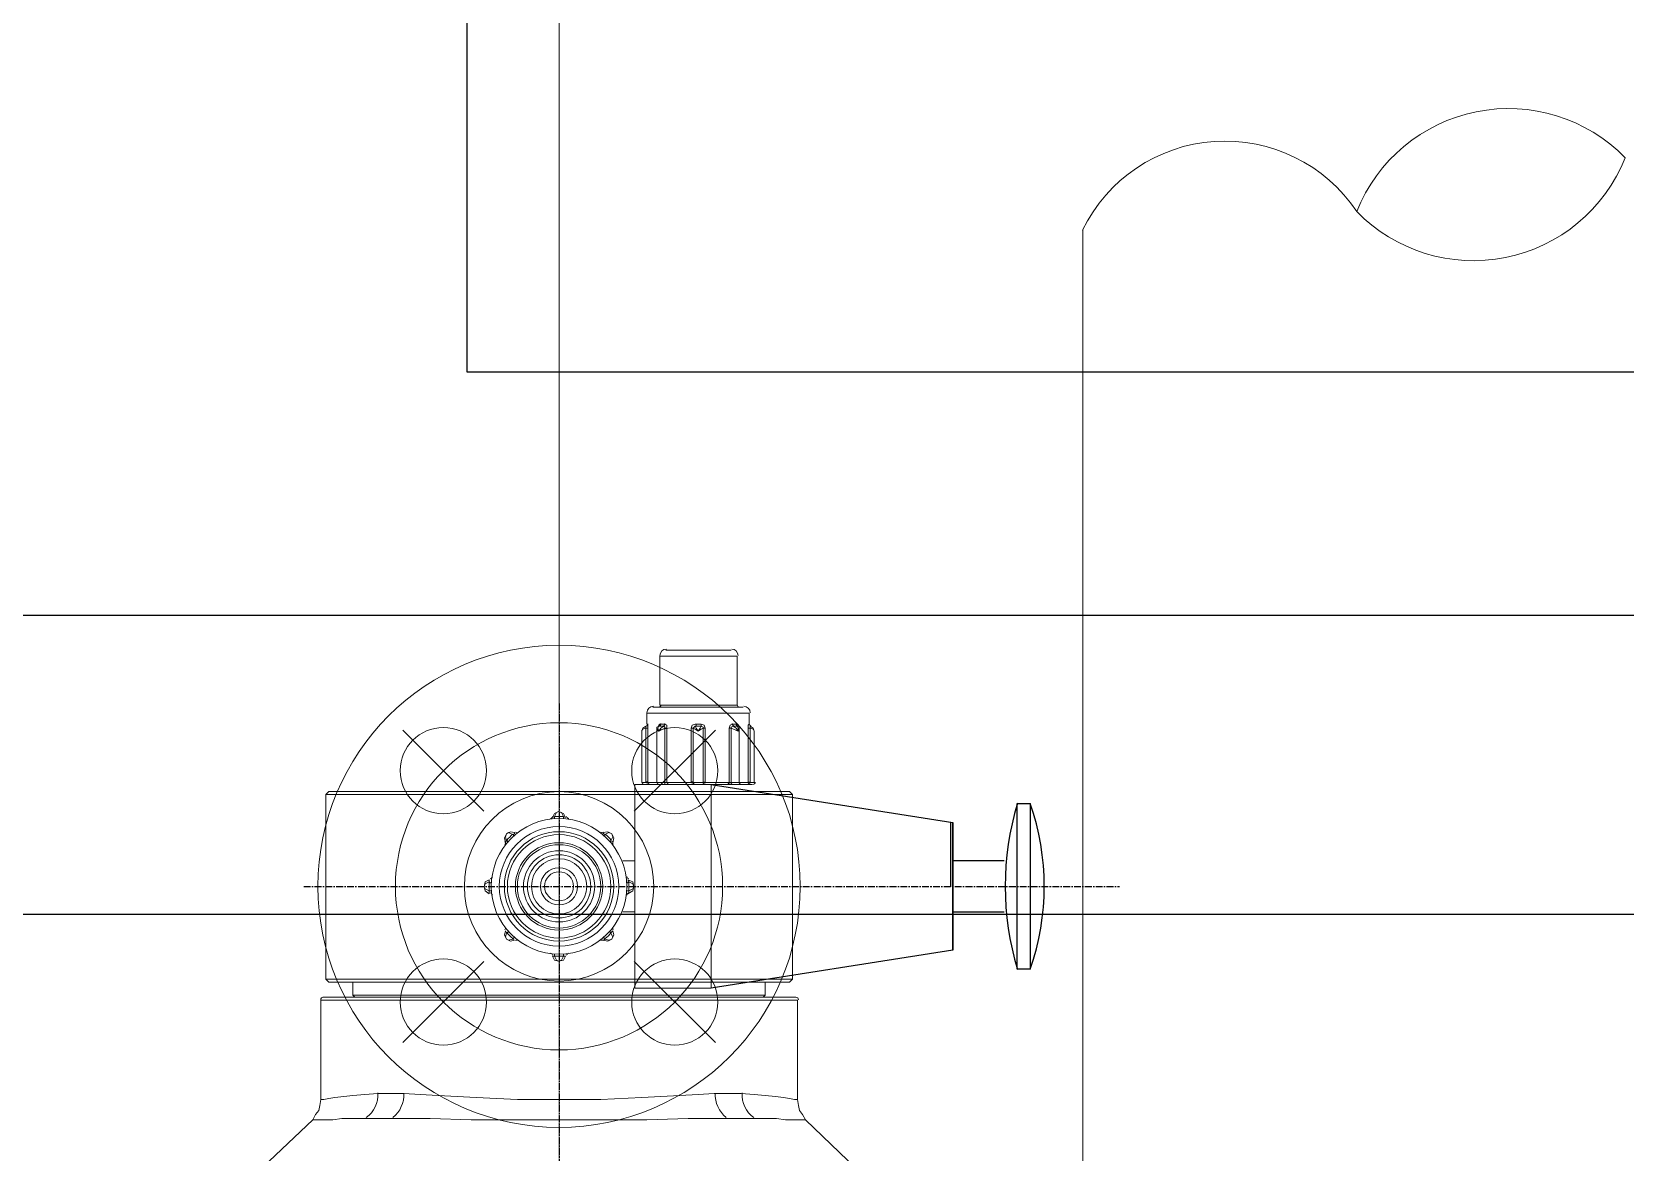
# Model space of a CAD drawing. Header units: inches. Extents: x 8618018 to 8935006, y 2431589 to 2567223.
# Drawn here: x 8666988.8 to 8667282.5, y 2519290.7 to 2519497.3 of the extents above; entities that cross this region are included whole.
import ezdxf

# ---------------------------------------------------------------- set-up
doc = ezdxf.new("R2010")
doc.units = ezdxf.units.IN
doc.header["$MEASUREMENT"] = 0
doc.linetypes.add('CENTER', pattern=[2, 1.25, -0.25, 0.25, -0.25])
for name, color, linetype in [('CCT', 4, 'Continuous'), ('Civil', 252, 'Continuous'), ('EQ', 252, 'Continuous'), ('PDF_CENTRE', 252, 'Continuous'), ('SKID', 252, 'Continuous')]:
    doc.layers.add(name, color=color, linetype=linetype)
doc.layers.add('CL', color=252, linetype='CENTER', lineweight=5)
doc.layers.add('DIM', color=252, linetype='Continuous', lineweight=13)

# ---------------------------------------------------------------- blocks, each defined once
blk = doc.blocks.new('DP-11004B PL')
at = {"layer": 'EQ', "lineweight": 18}
for p, q in [((-28.81, 28.81), (-13.84, 13.84)), ((28.81, 28.81), (13.84, 13.84)), ((-28.81, -28.81), (-13.84, -13.84)), ((28.81, -28.81), (13.84, -13.84))]:
    blk.add_line(p, q, dxfattribs=at)
for points in [[(18.59, 42.46), (18.59, 33.4), (32.84, 33.4), (32.84, 42.46), (25.63, 42.46)], [(26.18, 29.88), (25.07, 29.88), (24.51, 29.7), (24.33, 29.14), (24.7, 29.14), (24.7, 19.15), (26.55, 19.15), (26.55, 29.14), (26.92, 29.14), (26.74, 29.7)], [(26.18, 29.51), (26.55, 29.33), (26.55, 29.14), (26.18, 28.96), (25.63, 28.59), (26, 29.14)], [(13.97, 18.78), (28.03, 18.78), (28.03, -18.78), (13.97, -18.78), (13.97, -4.72), (13.97, 4.72)], [(42.46, 17.48), (-42.46, 17.48), (-43.02, 16.93), (-43.02, -17.11), (-42.46, -17.67), (42.46, -17.67), (43.02, -17.11), (43.02, 16.93)]]:
    blk.add_lwpolyline(points, close=True, dxfattribs=at)
for points in [[(19.7, 43.57), (25.63, 43.57), (31.73, 43.57)], [(17.3, 33.03), (33.95, 33.03)], [(34.88, 29.14), (35.25, 29.14), (35.25, 29.51), (35.8, 29.14), (35.99, 28.59), (35.8, 28.96), (35.25, 29.14), (35.25, 19.15), (34.88, 19.15), (34.88, 29.14), (34.88, 29.7), (35.06, 29.88), (35.06, 31.92), (16.19, 31.92), (16.19, 29.88), (16.37, 29.88), (16.37, 29.7), (16.37, 29.14), (16.37, 19.15), (16, 19.15), (16, 29.14), (16, 29.51), (15.45, 29.14), (15.26, 28.59), (15.45, 28.96), (16, 29.14), (16.37, 29.14)], [(15.63, 18.78), (16.19, 18.78), (16.74, 18.78), (18.41, 18.78), (19.33, 18.78), (19.52, 18.78), (19.52, 18.96), (19.52, 19.15), (19.52, 29.14), (18.41, 28.59), (18.78, 29.14), (19.33, 29.51), (19.52, 29.33), (19.52, 29.14), (19.89, 29.14)], [(16, 29.51), (16, 29.51)], [(16, 29.51), (16, 29.51)], [(18.41, 29.51), (18.04, 29.33), (18.04, 28.96), (18.04, 19.15), (16.37, 19.15)], [(19.33, 29.51), (18.41, 29.51), (18.22, 29.14), (18.41, 28.59), (18.04, 28.96)], [(18.22, 29.33), (18.41, 29.7), (18.59, 29.88), (19.52, 29.88), (19.89, 29.7), (19.89, 29.14), (19.89, 19.15), (24.33, 19.15)], [(18.41, 29.51), (18.41, 29.51)], [(18.41, 29.51), (18.41, 29.51)], [(26.92, 19.15), (31.36, 19.15), (31.36, 29.14), (31.55, 29.7), (31.92, 29.88), (32.66, 29.88), (32.84, 29.7), (33.03, 29.33)], [(31.36, 29.14), (31.73, 29.14), (31.73, 29.33), (32.1, 29.51), (32.66, 29.14), (33.03, 28.59), (31.73, 29.14), (31.73, 19.15), (31.73, 18.96), (31.92, 18.78), (32.84, 18.78), (34.51, 18.78), (35.06, 18.78), (35.62, 18.78)], [(33.21, 28.96), (33.03, 28.59), (33.03, 29.14), (32.84, 29.51), (32.1, 29.51)], [(34.88, 19.15), (33.21, 19.15), (33.21, 28.96), (33.21, 29.33), (32.84, 29.51)], [(32.84, 29.51), (32.84, 29.51)], [(35.06, 29.88), (35.06, 29.88)], [(35.25, 29.51), (35.25, 29.51)], [(15.26, 28.77), (15.26, 28.59), (15.26, 19.15), (16, 19.15)], [(15.26, 28.77), (15.26, 28.77)], [(24.7, 19.15), (24.33, 19.15), (24.33, 29.14)], [(26.92, 29.14), (26.92, 19.15), (26.55, 19.15)], [(35.25, 19.15), (35.99, 19.15), (35.99, 28.59)], [(33.21, 19.15), (31.73, 19.15), (31.36, 19.15), (31.36, 18.96), (31.18, 18.96), (31.18, 18.78), (26.92, 18.78), (26.18, 18.78), (25.07, 18.78), (24.51, 18.78), (20.26, 18.78), (20.07, 18.78), (20.07, 18.96), (19.89, 19.15), (19.52, 19.15), (18.04, 19.15)], [(19.33, 18.78), (19.33, 18.78)], [(19.33, 18.78), (20.26, 18.78)], [(31.18, 18.78), (31.92, 18.78)], [(31.36, 19.15), (31.36, 19.15)], [(31.73, 19.15), (31.73, 19.15)], [(43.02, 16.93), (-43.02, 16.93)], [(-9.34, 8.23), (-9.53, 8.23), (-9.53, 8.42), (-9.71, 8.42), (-9.9, 8.23), (-9.9, 8.05), (-10.08, 8.97), (-9.71, 9.71), (-8.97, 10.08), (-8.23, 9.9), (-8.23, 9.71), (-8.6, 9.53), (-8.42, 9.53), (-8.42, 9.34), (-8.23, 9.34)], [(-8.6, 9.53), (-9.34, 9.9), (-9.71, 9.71), (-9.9, 9.16), (-9.71, 8.42)], [(8.23, 9.34), (8.42, 9.34), (8.42, 9.53), (8.23, 9.71), (8.05, 9.9), (8.97, 10.08), (9.71, 9.71), (9.16, 9.9), (8.42, 9.53)], [(9.53, 8.42), (9.9, 9.16), (9.71, 9.71), (10.08, 8.97), (9.9, 8.05), (9.9, 8.23), (9.53, 8.42), (9.34, 8.23)], [(11.75, -4.72), (13.97, -4.72), (13.97, 4.72), (11.75, 4.72)], [(-12.49, -0.83), (-12.67, -0.83), (-12.86, -0.83), (-12.86, -1.2), (-12.86, -1.39), (-13.6, -0.83), (-13.78, -0.09), (-13.6, 0.83), (-12.86, 1.2), (-12.86, 1.02), (-12.86, 0.83), (-12.67, 0.65), (-12.49, 0.65)], [(-8.23, -9.34), (-8.42, -9.53), (-8.6, -9.71), (-8.23, -9.9), (-8.97, -10.08), (-9.71, -9.71), (-10.08, -8.97), (-9.9, -8.23), (-9.71, -8.6), (-9.53, -8.42), (-9.34, -8.42), (-9.34, -8.23)], [(-9.71, -8.6), (-9.9, -9.34), (-9.71, -9.71), (-9.34, -9.9), (-8.6, -9.71)], [(9.34, -8.23), (9.34, -8.42), (9.53, -8.42), (9.53, -8.6), (9.9, -8.23), (10.08, -8.97), (9.71, -9.71), (9.9, -9.34), (9.53, -8.6)], [(8.42, -9.71), (9.16, -9.9), (9.71, -9.71), (8.97, -10.08), (8.05, -9.9), (8.23, -9.9), (8.42, -9.71), (8.42, -9.53), (8.23, -9.53), (8.23, -9.34)], [(0.83, -12.49), (0.83, -12.67), (0.83, -12.86), (1.2, -12.86), (0.83, -13.6), (-0.09, -13.78), (-0.83, -13.6), (-1.2, -12.86), (-0.83, -12.86), (-0.83, -12.67), (-0.83, -12.49)], [(-43.02, -17.11), (43.02, -17.11)], [(-43.57, -20.44), (43.57, -20.44)], [(-38.02, -17.67), (-38.02, -20.07), (-37.65, -20.44)], [(-38.02, -20.07), (38.02, -20.07)], [(37.65, -20.44), (38.02, -20.07), (38.02, -17.67)], [(56.34, -53.56), (45.42, -43.02), (44.87, -42.09), (44.31, -41.35), (44.13, -40.43), (43.94, -39.32), (43.94, -21), (-43.94, -21), (-43.94, -39.32), (-44.13, -40.43), (-44.31, -41.35), (-44.87, -42.09), (-45.42, -43.02), (-56.89, -53.93)], [(-43.94, -39.32), (-43.39, -39.32), (-42.46, -39.13), (-41.35, -38.95), (-39.69, -38.76), (-38.02, -38.58), (-35.8, -38.39), (-33.4, -38.21), (-31.18, -38.21), (-28.59, -38.21), (-25.63, -38.39), (-22.29, -38.58), (-15.26, -38.95), (-7.68, -39.32), (-0.09, -39.32), (7.68, -39.32), (15.26, -38.95), (22.29, -38.58), (25.63, -38.39), (28.59, -38.21), (31.18, -38.21), (33.58, -38.21), (35.99, -38.39), (38.02, -38.58), (39.87, -38.76), (41.35, -38.95), (42.46, -39.13), (43.39, -39.32), (43.76, -39.32), (43.94, -39.32)], [(45.42, -43.02), (44.87, -43.02), (44.13, -43.02), (43.2, -43.02), (41.72, -43.02), (40.06, -42.83), (38.02, -42.83), (35.8, -42.83), (33.4, -42.83), (30.62, -42.83), (27.29, -42.83), (23.77, -42.83), (16.19, -43.02), (8.23, -43.02), (-0.09, -43.02), (-8.23, -43.02), (-16.19, -43.02), (-23.77, -42.83), (-27.29, -42.83), (-30.62, -42.83), (-33.21, -42.83), (-35.62, -42.83), (-38.02, -42.83), (-40.06, -42.83), (-41.72, -43.02), (-43.02, -43.02), (-44.13, -43.02), (-44.87, -43.02), (-45.42, -43.02)], [(-45.42, -43.02), (-45.42, -43.02)], [(45.42, -43.02), (45.42, -43.02)]]:
    blk.add_lwpolyline(points, dxfattribs=at)
for points in [[(16.04, 29.53, 0.333974), (16.37, 29.97, -0.333763)], [(35.06, 29.97, 0.333974), (35.4, 29.53, -0.333788)], [(-12.86, 0.83), (-13.6, 0.46), (-13.78, -0.09), (-13.6, -0.46), (-12.86, -0.83, -0.030498)], [(-0.83, -12.86), (-0.46, -13.6), (-0.09, -13.78), (0.46, -13.6), (0.83, -12.86, -0.030498)]]:
    blk.add_lwpolyline(points, format="xyb", close=True, dxfattribs=at)
for points in [[(26.18, 29.85, 0.034145), (26.18, 29.51), (25.07, 29.51), (25.26, 29.14), (25.63, 28.59), (25.07, 28.96), (24.7, 29.14), (24.88, 29.33), (25.07, 29.51)], [(-0.83, 12.49), (-0.83, 12.67), (-0.83, 12.86), (-1.2, 12.67), (-0.83, 13.41), (-0.09, 13.78), (-0.46, 13.6), (-0.83, 12.86, -0.030498), (0.83, 12.86), (0.46, 13.6), (-0.09, 13.78), (0.83, 13.41), (1.2, 12.67), (0.83, 12.86), (0.83, 12.67), (0.83, 12.49)], [(12.49, 0.65), (12.67, 0.65), (12.67, 0.83), (12.86, 0.83), (12.86, 1.02), (12.67, 1.2), (13.6, 0.83), (13.78, -0.09), (13.6, 0.46), (12.86, 0.83, -0.030498), (12.86, -0.83), (13.6, -0.46), (13.78, -0.09), (13.6, -0.83), (12.67, -1.39), (12.86, -1.2), (12.86, -0.83), (12.67, -0.83), (12.49, -0.83)]]:
    blk.add_lwpolyline(points, format="xyb", dxfattribs=at)
at = {"layer": 'EQ', "lineweight": 25}
for points in [[(28.03, 18.78), (72.62, 11.75), (72.62, -0.09), (72.62, -11.75), (72.62, 11.75)], [(72.25, -0.09), (72.25, 11.75)], [(82.06, 4.72), (72.62, 4.72)], [(72.62, -0.09), (72.62, -4.72), (82.06, -4.72)], [(72.62, -11.75), (28.03, -18.78)]]:
    blk.add_lwpolyline(points, dxfattribs=at)
blk.add_lwpolyline([(86.87, 15.26), (86.87, -15.26), (84.46, -15.26), (84.46, 15.26)], close=True, dxfattribs=at)
at = {"layer": 'EQ', "lineweight": 18}
for centre, radius in [((0, 0), 44.45), ((0, 0), 30.16), ((-21.33, 21.33), 7.94), ((21.33, 21.33), 7.94), ((0, 0), 17.46), ((0, 0), 12.49), ((0, 0), 11.01), ((0, 0), 10.08), ((0, 0), 9.53), ((0, 0), 8.05), ((0, 0), 7.68), ((0, 0), 6.57), ((0, 0), 5.83), ((0, 0), 5.09), ((0, 0), 3.42), ((0, 0), 2.68), ((-21.33, -21.33), 7.94), ((21.33, -21.33), 7.94)]:
    blk.add_circle(centre, radius, dxfattribs=at)
for centre, radius, start, end in [((19.8, 42.55), 1.2, 90, 180), ((31.82, 42.55), 1.2, 0, 90), ((17.39, 32.01), 1.2, 90, 180), ((18.32, 33.49), 0.463, 270.0001, 359.9999), ((33.3, 33.49), 0.463, 180.0001, 269.9999), ((34.04, 32.01), 1.2, 0, 90), ((18.32, 29.97), 0.463, 297.224, 4.0157), ((19.06, 29.97), 0.463, 302.0415, 4.9882), ((22.57, 29.79), 2.68, 353.4522, 1.3019), ((32.38, 29.97), 0.463, 175.0011, 237.9694), ((33.12, 29.97), 0.463, 175.9898, 242.7649), ((15.73, 19.24), 0.463, 180.0001, 269.9999), ((16.65, 19.24), 0.463, 169.9091, 213.964), ((16.84, 19.24), 0.463, 179.7363, 269.7366), ((18.5, 19.24), 0.463, 180.0001, 269.9999), ((25.16, 19.24), 0.648, 172.8209, 202.5931), ((25.16, 19.24), 0.463, 179.3518, 269.3355), ((26.27, 19.24), 0.463, 270.6645, 0.6482), ((26.27, 19.24), 0.648, 337.4069, 7.1791), ((32.93, 19.24), 0.463, 270.0001, 359.9999), ((34.6, 19.24), 0.463, 270.2634, 0.2637), ((34.78, 19.24), 0.463, 326.0464, 10.0909), ((35.71, 19.24), 0.463, 270.0001, 359.9999), ((-1.67, 12.95), 0.463, 277.7782, 347.7996), ((1.85, 12.95), 0.463, 192.2004, 262.2218), ((0, 0), 12.86, 131.5063, 138.4937), ((-7.77, 10.36), 0.463, 237.2, 307.222), ((7.96, 10.36), 0.463, 232.778, 302.8), ((0, 0), 12.86, 41.5063, 48.4937), ((-10.36, 7.96), 0.463, 322.778, 32.8), ((10.36, 7.96), 0.463, 147.2, 217.222), ((-12.77, 1.85), 0.463, 282.2004, 352.2218), ((12.95, 1.85), 0.463, 187.7782, 257.7996), ((-12.77, -1.67), 0.463, 7.7782, 77.7996), ((12.95, -1.67), 0.463, 102.2004, 172.2218), ((-10.36, -7.77), 0.463, 327.2, 37.222), ((0, 0), 12.86, 221.5063, 228.4937), ((0, 0), 12.86, 311.5063, 318.4937), ((10.36, -7.77), 0.463, 142.778, 212.8), ((-7.77, -10.36), 0.463, 52.778, 122.8), ((7.96, -10.36), 0.463, 57.2, 127.222), ((-1.67, -12.77), 0.463, 12.2004, 82.2218), ((1.85, -12.77), 0.463, 97.7782, 167.7996), ((-43.48, -20.91), 0.463, 90.0001, 179.9999), ((43.66, -20.91), 0.463, 0.0001, 89.9999), ((-38.48, -38.48), 5.09, 305.2606, 4.433), ((-34.23, -38.3), 5.64, 309.7595, 1.7084), ((34.41, -38.3), 5.64, 178.2862, 230.2625), ((38.85, -38.48), 5.09, 175.622, 234.9152)]:
    blk.add_arc(centre, radius, start, end, dxfattribs=at)
at = {"layer": 'EQ', "lineweight": 25}
for centre, radius, start, end in [((134.88, 0), 52.64, 163.092, 196.908), ((42.92, 0), 46.53, 340.8453, 19.1547)]:
    blk.add_arc(centre, radius, start, end, dxfattribs=at)
at = {"layer": 'PDF_CENTRE', "linetype": 'CENTER'}
for p, q in [((0, 33.72), (0, -502.1)), ((-47.06, 0), (103.32, 0))]:
    blk.add_line(p, q, dxfattribs=at)
blk = doc.blocks.new('GA CRM')
at = {"layer": 'Civil', "ltscale": 25}
blk.add_lwpolyline([(36355, 48049.75), (39255, 48049.75), (39255, 47449.75), (36355, 47449.75)], close=True, dxfattribs=at)
at = {"layer": 'CL', "ltscale": 0.1}
blk.add_line((39005, 47985.86), (39005, 47513.64), dxfattribs=at)
at = {"layer": 'DIM'}
for p, q in [((39005, 47999.75), (39005, 49499.75)), ((39005, 47985.86), (39005, 48750.58))]:
    blk.add_line(p, q, dxfattribs=at)
at = {"layer": 'SKID'}
blk.add_blockref('DP-11004B PL', (39005, 47999.75), dxfattribs=at)

msp = doc.modelspace()

# ---------------------------------------------------------------- block references
at = {"color": 252}
msp.add_blockref('GA CRM', (8628081, 2471340), dxfattribs=at)

# ---------------------------------------------------------------- next in the draw order: linework, layer by layer
at = {"color": 7}
for points in [[(8666969, 2519334.62), (8667669, 2519334.62), (8667669, 2520034.62), (8666969, 2520034.62)], [(8667069, 2519434.62), (8667569, 2519434.62), (8667569, 2519934.62), (8667069, 2519934.62)]]:
    msp.add_lwpolyline(points, close=True, dxfattribs=at)
at = {"layer": 'CCT', "color": 4, "lineweight": 0, "ltscale": 300}
msp.add_line((8667182.53, 2519460.76), (8667182.53, 2518430.19), dxfattribs=at)
for centre, radius, start, end in [((8667261.01, 2519453.07), 30.09, 44.3381, 158.3362), ((8667208.76, 2519447.99), 29.18, 33.6847, 154.0483), ((8667254.56, 2519485.2), 30.09, 224.3381, 338.3362)]:
    msp.add_arc(centre, radius, start, end, dxfattribs=at)

doc.saveas('drawing.dxf')
